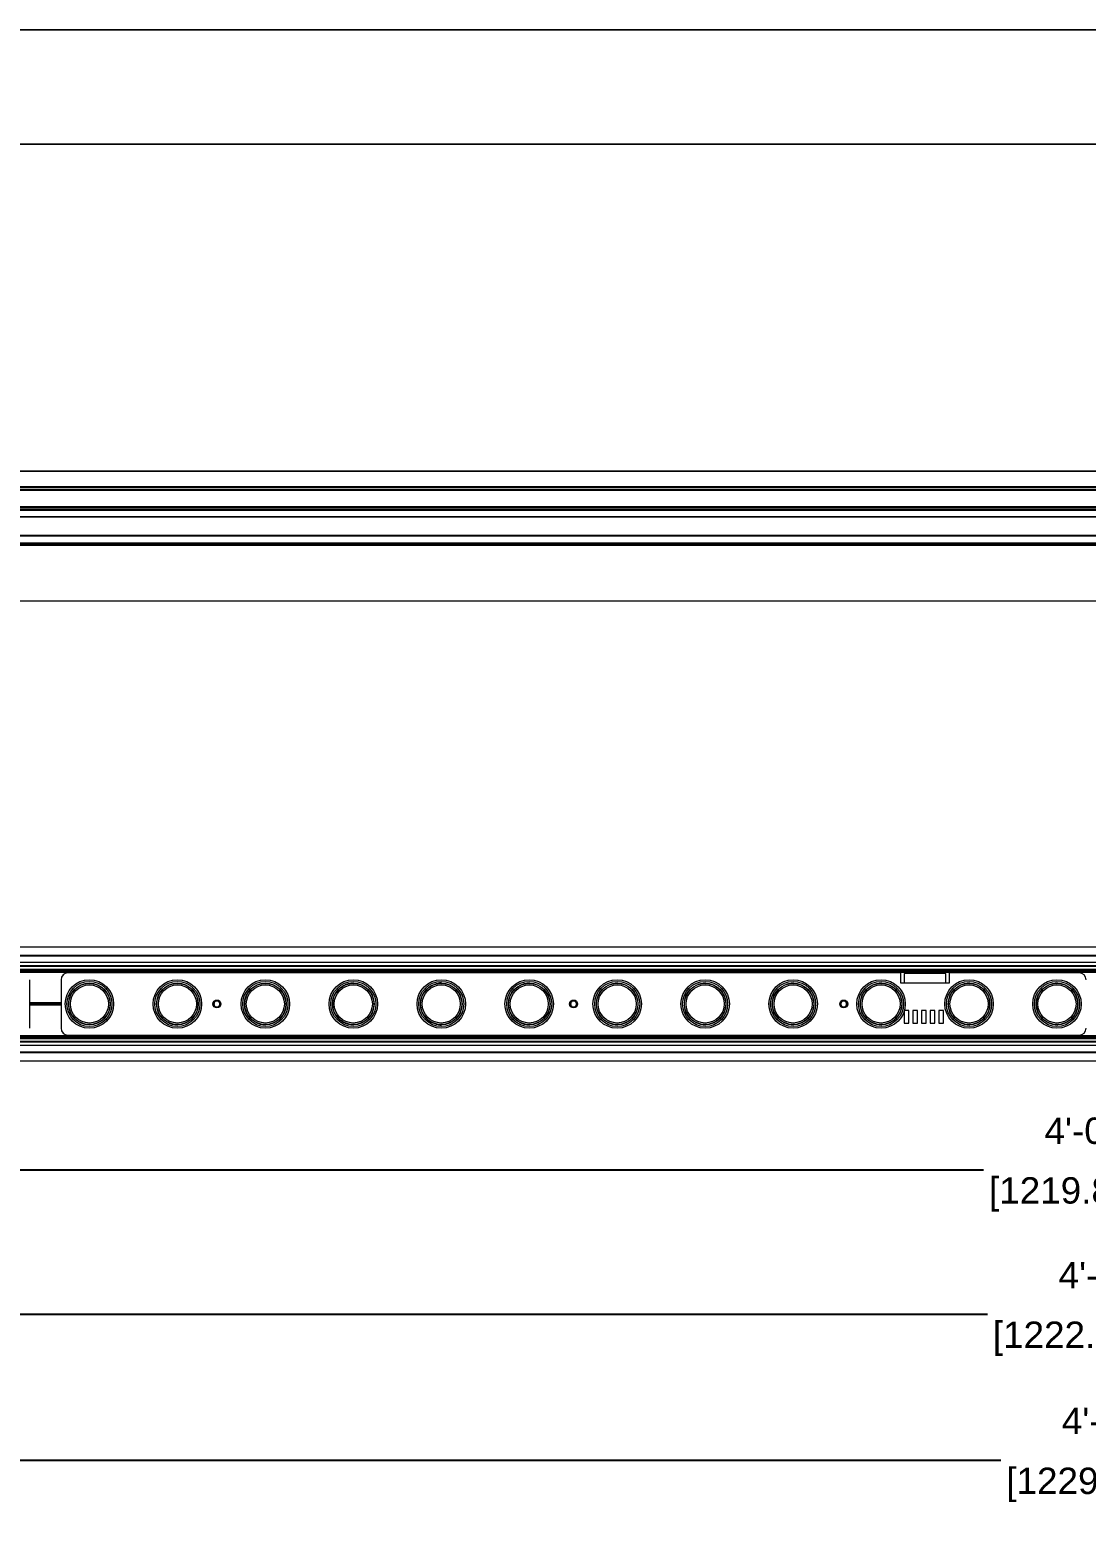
# Model space of a CAD drawing. Header units: inches. Extents: x 0.3 to 62.2, y -4.9 to 14.1.
# Drawn here: x 17.31 to 29.32, y -4.93 to 12.06 of the extents above; entities that cross this region are included whole.
import ezdxf

# ---------------------------------------------------------------- set-up
doc = ezdxf.new("R2010")
doc.units = ezdxf.units.IN
doc.header["$MEASUREMENT"] = 0
doc.layers.get('Defpoints').update_dxf_attribs({"color": 1})
doc.layers.add('Graze 2.0 Int', color=7, linetype='Continuous')
doc.styles.get("Standard").update_dxf_attribs({"font": 'Arial.ttf'})
doc.dimstyles.new('.1 DIM', dxfattribs={"dimscale": 0, "dimtxt": 0.3, "dimasz": 0.3, "dimexe": 0.18, "dimexo": 0.0625, "dimgap": 0.09, "dimtad": 0, "dimtih": 1, "dimtoh": 1, "dimdec": 5, "dimzin": 0, "dimdsep": 46, "dimlunit": 4, "dimtxsty": 'Standard', "dimcen": 0.09, "dimadec": 0, "dimazin": 0, "dimtfac": 1, "dimtdec": 5, "dimtofl": 0, "dimtmove": 0, "dimatfit": 3, "dimfxl": 1, "dimtolj": 1, "dimtzin": 0, "dimarcsym": 0})

# ---------------------------------------------------------------- blocks, each defined once
blk = doc.blocks.new('*D20')
at = {"layer": 'Defpoints', "color": 0, "lineweight": -2, "transparency": 16777216}
for p, q in [((5.486, 0.922), (5.486, -1.08)), ((53.511, 0.922), (53.511, -1.08)), ((5.786, -0.9), (28.156, -0.9)), ((53.211, -0.9), (30.841, -0.9))]:
    blk.add_line(p, q, dxfattribs=at)
at = {"layer": 'Defpoints', "color": 0, "transparency": 16777216}
for p in [(5.486, 0.984), (53.511, 0.984), (53.511, -0.9)]:
    blk.add_point(p, dxfattribs=at)
for points in [[(5.786, -0.85), (5.786, -0.95), (5.486, -0.9)], [(53.211, -0.85), (53.211, -0.95), (53.511, -0.9)]]:
    blk.add_solid(points, dxfattribs=at)
at = {"layer": 'Defpoints', "color": 0, "transparency": 16777216, "char_height": 0.3, "attachment_point": 5}
for s, insert in [('\\A1;4\'-0{\\H1x;\\S1/32;}"', (29.498, -0.457)), ('\\A1;[1219.83 mm]', (29.498, -1.181))]:
    blk.add_mtext(s, dxfattribs=dict(at, insert=insert))
blk = doc.blocks.new('*D21')
at = {"layer": 'Defpoints', "color": 0, "lineweight": -2, "transparency": 16777216}
for p, q in [((5.486, 0.922), (5.486, -2.721)), ((53.598, 0.922), (53.598, -2.721)), ((5.786, -2.541), (28.199, -2.541)), ((53.298, -2.541), (30.884, -2.541))]:
    blk.add_line(p, q, dxfattribs=at)
at = {"layer": 'Defpoints', "color": 0, "transparency": 16777216}
for p in [(5.486, 0.984), (53.598, 0.984), (53.598, -2.541)]:
    blk.add_point(p, dxfattribs=at)
for points in [[(5.786, -2.491), (5.786, -2.591), (5.486, -2.541)], [(53.298, -2.491), (53.298, -2.591), (53.598, -2.541)]]:
    blk.add_solid(points, dxfattribs=at)
at = {"layer": 'Defpoints', "color": 0, "transparency": 16777216, "char_height": 0.3, "attachment_point": 5}
for s, insert in [('\\A1;4\'-0{\\H1x;\\S1/8;}"', (29.542, -2.098)), ('\\A1;[1222.03 mm]', (29.542, -2.822))]:
    blk.add_mtext(s, dxfattribs=dict(at, insert=insert))
blk = doc.blocks.new('*D22')
at = {"layer": 'Defpoints', "color": 0, "lineweight": -2, "transparency": 16777216}
for p, q in [((5.486, 0.922), (5.486, -4.381)), ((53.905, 0.921), (53.905, -4.382)), ((5.786, -4.201), (28.353, -4.202)), ((53.605, -4.202), (31.038, -4.202))]:
    blk.add_line(p, q, dxfattribs=at)
at = {"layer": 'Defpoints', "color": 0, "transparency": 16777216}
for p in [(5.486, 0.984), (53.905, 0.983), (53.905, -4.202)]:
    blk.add_point(p, dxfattribs=at)
for points in [[(5.786, -4.151), (5.786, -4.251), (5.486, -4.201)], [(53.605, -4.152), (53.605, -4.252), (53.905, -4.202)]]:
    blk.add_solid(points, dxfattribs=at)
at = {"layer": 'Defpoints', "color": 0, "transparency": 16777216, "char_height": 0.3, "attachment_point": 5}
for s, insert in [('\\A1;4\'-0{\\H1x;\\S13/32;}"', (29.695, -3.757)), ('\\A1;[1229.83 mm]', (29.695, -4.483))]:
    blk.add_mtext(s, dxfattribs=dict(at, insert=insert))

msp = doc.modelspace()

# ---------------------------------------------------------------- linework, layer by layer
at = {"layer": 'Graze 2.0 Int', "color": 8, "linetype": 'Continuous', "lineweight": 15}
for p, q in [((45.974302, 12.059346), (13.022656, 12.059346)), ((13.022656, 10.760733), (45.974302, 10.760733)), ((46.487119, 6.224117), (12.509838, 6.224117)), ((46.487119, 6.195942), (12.509838, 6.195942))]:
    msp.add_line(p, q, dxfattribs=at)
at = {"layer": 'Graze 2.0 Int', "color": 7, "linetype": 'Continuous', "lineweight": 15}
for p, q in [((45.974301, 12.059356), (13.022658, 12.059356)), ((13.022719, 12.059663), (45.974239, 12.059663)), ((13.022658, 10.760724), (45.974301, 10.760724)), ((45.974239, 10.760416), (13.022719, 10.760416)), ((53.430217, 7.041502), (5.566741, 7.041502)), ((53.430217, 7.038469), (5.566741, 7.038469)), ((5.566741, 6.868111), (53.430217, 6.868111)), ((53.430217, 6.855653), (5.566741, 6.855653)), ((5.566741, 6.838355), (53.430217, 6.838355)), ((53.430217, 6.823091), (5.566741, 6.823091)), ((53.430217, 6.637394), (5.566741, 6.637394)), ((6.887643, 6.631966), (52.109316, 6.631966)), ((6.887643, 6.613516), (52.109316, 6.613516)), ((52.109316, 6.593604), (6.887643, 6.593604)), ((6.887643, 6.526882), (52.109316, 6.526882)), ((52.109316, 6.517449), (6.887643, 6.517449)), ((52.109316, 6.310733), (6.887643, 6.310733)), ((52.109316, 6.302859), (6.887643, 6.302859)), ((12.509838, 6.216243), (46.487119, 6.216243)), ((12.509838, 5.566619), (46.487119, 5.566619)), ((5.566741, 1.633679), (53.430217, 1.633679)), ((53.430217, 1.631656), (5.566741, 1.631656)), ((5.566741, 1.540335), (53.430217, 1.540335)), ((53.430217, 1.528937), (5.566741, 1.528937)), ((53.430217, 1.456509), (5.566741, 1.456509)), ((53.430217, 1.417137), (5.566741, 1.417137)), ((53.430217, 1.409263), (5.566741, 1.409263)), ((53.314072, 1.377766), (5.682888, 1.377766)), ((5.682888, 1.363986), (53.314072, 1.363986)), ((5.682888, 1.352175), (53.314072, 1.352175)), ((5.682888, 1.344301), (53.314072, 1.344301)), ((17.313117, 0.708457), (17.313117, 1.259653)), ((17.667457, 1.259653), (17.667457, 0.708457)), ((27.214955, 1.338395), (17.746198, 1.338395)), ((27.214955, 1.220282), (27.214955, 1.338395)), ((27.766151, 1.220282), (27.214955, 1.220282)), ((27.726778, 1.332489), (27.254326, 1.332489)), ((27.254326, 1.332489), (27.254326, 1.220282)), ((27.726778, 1.220282), (27.726778, 1.332489)), ((27.766151, 1.338395), (27.766151, 1.220282)), ((29.242566, 1.338395), (27.766151, 1.338395)), ((17.667457, 0.997694), (17.313117, 0.997694)), ((17.667457, 0.984055), (17.313117, 0.984055)), ((17.667457, 0.970416), (17.313117, 0.970416)), ((19.405692, 0.984055), (19.393881, 0.984055)), ((19.408597, 0.997694), (19.395984, 0.997694)), ((19.408597, 0.970416), (19.395984, 0.970416)), ((19.482331, 0.997694), (19.469717, 0.997694)), ((19.482331, 0.970416), (19.469717, 0.970416)), ((19.484433, 0.984055), (19.472622, 0.984055)), ((23.460917, 0.984055), (23.449106, 0.984055)), ((23.463823, 0.997694), (23.451209, 0.997694)), ((23.463823, 0.970416), (23.451209, 0.970416)), ((23.537556, 0.997694), (23.524942, 0.997694)), ((23.537556, 0.970416), (23.524942, 0.970416)), ((23.539659, 0.984055), (23.527848, 0.984055)), ((26.531865, 0.984055), (26.520054, 0.984055)), ((26.534771, 0.997694), (26.522157, 0.997694)), ((26.534771, 0.970416), (26.522157, 0.970416)), ((26.608504, 0.997694), (26.59589, 0.997694)), ((26.608504, 0.970416), (26.59589, 0.970416)), ((26.610607, 0.984055), (26.598796, 0.984055)), ((27.254248, 0.905289), (27.254248, 0.764238)), ((27.306983, 0.910982), (27.255879, 0.910982)), ((27.306983, 0.764238), (27.306983, 0.910982)), ((27.405411, 0.910982), (27.352676, 0.910982)), ((27.352676, 0.910982), (27.352676, 0.764238)), ((27.405411, 0.764238), (27.405411, 0.910982)), ((27.503839, 0.910982), (27.451104, 0.910982)), ((27.451104, 0.910982), (27.451104, 0.764238)), ((27.503839, 0.764238), (27.503839, 0.910982)), ((27.602266, 0.910982), (27.549531, 0.910982)), ((27.549531, 0.910982), (27.549531, 0.764238)), ((27.602266, 0.764238), (27.602266, 0.910982)), ((27.700694, 0.910982), (27.647959, 0.910982)), ((27.647959, 0.910982), (27.647959, 0.764238)), ((27.700694, 0.764238), (27.700694, 0.910982)), ((27.254248, 0.764238), (27.306983, 0.764238)), ((27.352676, 0.764238), (27.405411, 0.764238)), ((27.451104, 0.764238), (27.503839, 0.764238)), ((27.549531, 0.764238), (27.602266, 0.764238)), ((27.647959, 0.764238), (27.700694, 0.764238)), ((28.941065, 0.755007), (28.998859, 0.747828)), ((53.430217, 0.558847), (5.566741, 0.558847)), ((53.430217, 0.550973), (5.566741, 0.550973)), ((53.430217, 0.511602), (5.566741, 0.511602)), ((5.682888, 0.623809), (53.314072, 0.623809)), ((5.682888, 0.615935), (53.314072, 0.615935)), ((5.682888, 0.604124), (53.314072, 0.604124)), ((5.682888, 0.590344), (53.314072, 0.590344)), ((17.746198, 0.629715), (29.242566, 0.629715)), ((5.566741, 0.439173), (53.430217, 0.439173)), ((53.430217, 0.427775), (5.566741, 0.427775)), ((5.566741, 0.336455), (53.430217, 0.336455)), ((53.430217, 0.334432), (5.566741, 0.334432))]:
    msp.add_line(p, q, dxfattribs=at)
at = {"layer": 'Graze 2.0 Int', "color": 7, "linetype": 'Continuous', "lineweight": 15, "flags": 128}
for points in [[(24.992847, 1.220266), (24.965996, 1.218419), (24.908832, 1.203768)], [(25.993269, 1.220261), (25.96681, 1.218419), (25.919754, 1.207496)], [(26.993689, 1.220255), (26.967624, 1.218419), (26.928343, 1.210014)], [(27.994109, 1.220249), (27.968439, 1.218419), (27.935299, 1.211796)], [(28.994529, 1.220242), (28.969253, 1.218419), (28.941065, 1.213103)], [(18.897608, 0.766953), (18.931973, 0.75525), (18.99072, 0.747828)], [(19.89934, 0.766562), (19.932787, 0.75525), (19.991535, 0.747828)], [(23.894409, 0.770216), (23.936042, 0.75525), (23.99479, 0.747828)], [(24.908832, 0.764342), (24.936857, 0.75525), (24.995604, 0.747828)], [(25.919754, 0.760614), (25.937671, 0.75525), (25.996418, 0.747828)], [(26.928343, 0.758096), (26.938485, 0.75525), (26.997233, 0.747828)], [(27.935299, 0.756314), (27.939297, 0.75525), (27.998045, 0.747828)]]:
    msp.add_lwpolyline(points, dxfattribs=at)
at = {"layer": 'Graze 2.0 Int', "color": 7, "linetype": 'Continuous', "lineweight": 15}
for centre, radius in [((17.989906, 0.984055), 0.275598), ((17.989906, 0.984055), 0.255912), ((17.989906, 0.984055), 0.236227), ((17.989906, 0.984055), 0.234258), ((17.989906, 0.984055), 0.216486), ((18.989932, 0.984055), 0.275598), ((18.989932, 0.984055), 0.255912), ((18.989932, 0.984055), 0.236227), ((18.989932, 0.984055), 0.234258), ((18.989932, 0.984055), 0.216486), ((19.989959, 0.984055), 0.275598), ((19.989959, 0.984055), 0.255912), ((19.989959, 0.984055), 0.236227), ((19.989959, 0.984055), 0.234258), ((19.989959, 0.984055), 0.216486), ((20.989986, 0.984055), 0.275598), ((20.989986, 0.984055), 0.255912), ((20.989986, 0.984055), 0.236227), ((20.989986, 0.984055), 0.234258), ((20.989986, 0.984055), 0.216486), ((21.990012, 0.984055), 0.275598), ((21.990012, 0.984055), 0.255912), ((21.990012, 0.984055), 0.236227), ((21.990012, 0.984055), 0.234258), ((21.990012, 0.984055), 0.216486), ((22.990039, 0.984055), 0.275598), ((22.990039, 0.984055), 0.255912), ((22.990039, 0.984055), 0.236227), ((22.990039, 0.984055), 0.234258), ((22.990039, 0.984055), 0.216486), ((23.990065, 0.984055), 0.275598), ((23.990065, 0.984055), 0.255912), ((23.990065, 0.984055), 0.236227), ((23.990065, 0.984055), 0.234258), ((23.990065, 0.984055), 0.216486), ((24.990092, 0.984055), 0.275598), ((24.990092, 0.984055), 0.255912), ((24.990092, 0.984055), 0.236227), ((24.990092, 0.984055), 0.234258), ((24.990092, 0.984055), 0.216486), ((25.990118, 0.984055), 0.275598), ((25.990118, 0.984055), 0.255912), ((25.990118, 0.984055), 0.236227), ((25.990118, 0.984055), 0.234258), ((25.990118, 0.984055), 0.216486), ((26.990145, 0.984055), 0.275598), ((26.990145, 0.984055), 0.255912), ((26.990145, 0.984055), 0.236227), ((26.990145, 0.984055), 0.234258), ((26.990145, 0.984055), 0.216486), ((27.990171, 0.984055), 0.275598), ((27.990171, 0.984055), 0.255912), ((27.990171, 0.984055), 0.236227), ((27.990171, 0.984055), 0.234258), ((27.990171, 0.984055), 0.216486), ((28.990198, 0.984055), 0.275598), ((28.990198, 0.984055), 0.255912), ((28.990198, 0.984055), 0.236227), ((28.990198, 0.984055), 0.234258), ((28.990198, 0.984055), 0.216486), ((19.439157, 0.984055), 0.045277), ((23.494383, 0.984055), 0.045277), ((26.56533, 0.984055), 0.045277)]:
    msp.add_circle(centre, radius, dxfattribs=at)
for centre, radius, start, end in [((17.746199, 1.259653), 0.078742, 90, 180), ((20.992348, 0.984055), 0.236227, 90.2865496, 146.6070219), ((21.993162, 0.984055), 0.236227, 90.382004, 128.9809868), ((22.993976, 0.984055), 0.236227, 90.4774704, 120.4143648), ((23.99479, 0.984055), 0.236227, 90.572976, 115.146269), ((29.242567, 1.259653), 0.078742, 0, 90), ((19.439157, 0.984055), 0.033465, 155.9495194, 180), ((19.439157, 0.984055), 0.033465, 180, 204.0504806), ((19.439157, 0.984055), 0.033465, 24.0504806, 155.9495194), ((19.439157, 0.984055), 0.033465, 204.0504806, 335.9495194), ((19.439157, 0.984055), 0.033465, 0, 24.0504806), ((19.439157, 0.984055), 0.033465, 335.9495194, 0), ((20.992348, 0.984055), 0.236227, 213.3734706, 270), ((23.494383, 0.984055), 0.033465, 155.9495194, 180), ((23.494383, 0.984055), 0.033465, 180, 204.0504806), ((23.494383, 0.984055), 0.033465, 24.0504806, 155.9495194), ((23.494383, 0.984055), 0.033465, 204.0504806, 335.9495194), ((23.494383, 0.984055), 0.033465, 0, 24.0504806), ((23.494383, 0.984055), 0.033465, 335.9495194, 0), ((26.56533, 0.984055), 0.033465, 155.9495194, 180), ((26.56533, 0.984055), 0.033465, 180, 204.0504806), ((26.56533, 0.984055), 0.033465, 24.0504806, 155.9495194), ((26.56533, 0.984055), 0.033465, 204.0504806, 335.9495194), ((26.56533, 0.984055), 0.033465, 0, 24.0504806), ((26.56533, 0.984055), 0.033465, 335.9495194, 0), ((17.746199, 0.708457), 0.078742, 180, 270), ((21.993162, 0.984055), 0.236227, 231.0190178, 270), ((22.993976, 0.984055), 0.236227, 239.585636, 270), ((29.242567, 0.708457), 0.078742, 270, 0)]:
    msp.add_arc(centre, radius, start, end, dxfattribs=at)

# ---------------------------------------------------------------- dimensions: what is measured, and where the dimension line sits
at = {"layer": 'Defpoints'}
dim = msp.add_aligned_dim(p1=(5.486033, 0.984055), p2=(53.904629, 0.983499), distance=-5.185404, dimstyle='.1 DIM', override={"dimscale": 1, "dimpost": '\\X'}, dxfattribs=at)
dim.commit()
dim.dimension.update_dxf_attribs({"geometry": '*D22', "text_midpoint": (29.695271, -4.201627)})
for base, p2, picture, middle in [((53.5109275, -0.8997016), (53.5109275, 0.984055), '*D20', (29.4984803, -0.8997016)), ((53.597542, -2.54089), (53.597542, 0.984055), '*D21', (29.541788, -2.54089))]:
    dim = msp.add_linear_dim(base=base, p1=(5.486033, 0.984055), p2=p2, dimstyle='.1 DIM', override={"dimscale": 1, "dimpost": '\\X'}, dxfattribs=at)
    dim.commit()
    dim.dimension.update_dxf_attribs({"geometry": picture, "text_midpoint": middle})

doc.saveas('drawing.dxf')
